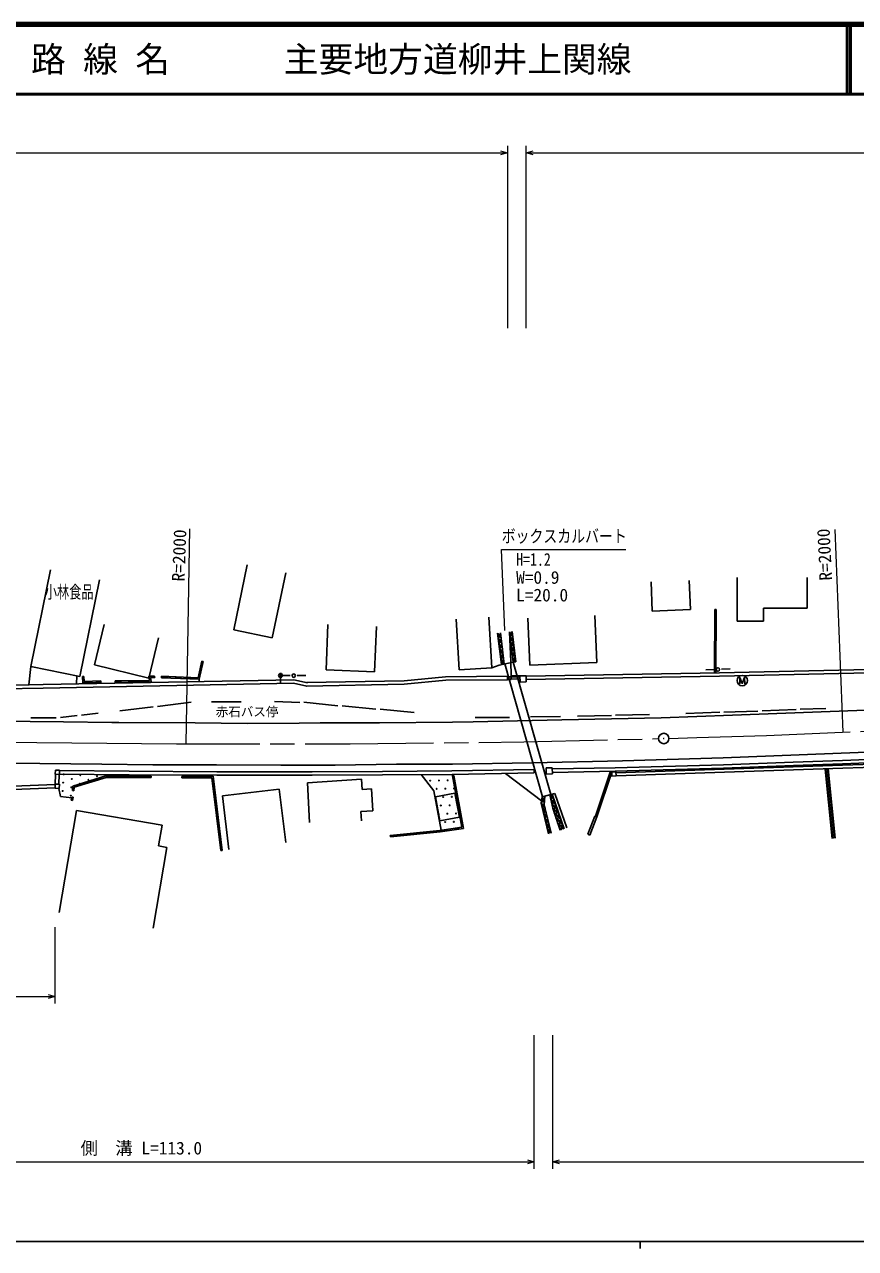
# Model space of a CAD drawing. Units: millimetres, scale not verified. Extents: x 40000 to 680000, y 20000 to 380000.
# Drawn here: x 179432 to 298954, y 204000 to 380000 of the extents above; entities that cross this region are included whole.
import ezdxf
from ezdxf.enums import TextEntityAlignment as Align

# ---------------------------------------------------------------- set-up
doc = ezdxf.new("R2010")
doc.units = ezdxf.units.MM
doc.header["$LTSCALE"] = 1000
doc.linetypes.add('CHAIN', pattern=[18.5, 12, -1.5, 3.5, -1.5])
for name, color, linetype, lineweight in [('M-BGD', 7, 'Continuous', 25), ('M-BMK', 2, 'CHAIN', 13), ('M-BMK-SRVR', 3, 'Continuous', 25), ('M-STR-HTXT', 7, 'Continuous', 13), ('M-TTL', 2, 'Continuous', 140), ('M-TTL-BAND', 7, 'Continuous', 25), ('M-TTL-LINE', 7, 'Continuous', 50)]:
    doc.layers.add(name, color=color, linetype=linetype, lineweight=lineweight)
doc.layers.add('M-TTL-TXT', color=7, linetype='Continuous')
doc.styles.add('ＭＳ ゴシック', font='')
doc.styles.get('ＭＳ ゴシック').set_extended_font_data('MS Gothic')

# ---------------------------------------------------------------- blocks, each defined once
blk = doc.blocks.new('BUHIN117')
at = {"color": 3, "linetype": 'Continuous', "lineweight": 25}
for radius in [746, 22.5]:
    blk.add_circle((0, 0), radius, dxfattribs=at)
blk = doc.blocks.new('BUHIN225')
at = {"color": 7, "linetype": 'Continuous', "lineweight": 25}
blk.add_circle((0, 0), 49.8, dxfattribs=at)
blk = doc.blocks.new('BUHIN382')
at = {"color": 7, "linetype": 'Continuous', "lineweight": 25}
blk.add_circle((0, 0), 249, dxfattribs=at)
blk = doc.blocks.new('BUHIN492')
at = {"color": 7, "linetype": 'Continuous', "lineweight": 13}
blk.add_lwpolyline([(-108, 1035), (0, 0), (-639, 820)], dxfattribs=at)
blk = doc.blocks.new('BUHIN482')
at = {"color": 7, "linetype": 'Continuous', "lineweight": 13}
blk.add_lwpolyline([(108, -1035), (0, 0), (639, -820)], dxfattribs=at)

msp = doc.modelspace()

# ---------------------------------------------------------------- hatches: boundary and pattern name
at = {"layer": 'M-BGD'}
for points in [[(278715, 294878), (278722, 295882), (278922, 295880), (278915, 294877)], [(278703, 292870), (278709, 293874), (278909, 293873), (278903, 292869)], [(278690, 290863), (278696, 291867), (278896, 291866), (278890, 290862)], [(278677, 288856), (278684, 289859), (278884, 289858), (278877, 288854)], [(204804, 286939), (204633, 286201), (204438, 286246), (204609, 286985)], [(205147, 288415), (204975, 287677), (204781, 287723), (204952, 288461)], [(278665, 286848), (278671, 287852), (278871, 287851), (278865, 286847)], [(187811, 285595), (187782, 286251), (187982, 286260), (188011, 285604)], [(188926, 285369), (188173, 285349), (188168, 285549), (188921, 285569)], [(190432, 285408), (189679, 285388), (189673, 285588), (190426, 285608)], [(193417, 285418), (192491, 285402), (192488, 285602), (193414, 285618)], [(195270, 285450), (194344, 285434), (194340, 285634), (195266, 285650)], [(197122, 285481), (196196, 285465), (196193, 285665), (197119, 285681)], [(198159, 286117), (197544, 286100), (197539, 286300), (198153, 286317)], [(200117, 286038), (199146, 286075), (199153, 286274), (200124, 286238)], [(202059, 285964), (201088, 286001), (201095, 286201), (202067, 286164)], [(204002, 285891), (203030, 285927), (203038, 286127), (204009, 286091)], [(187054, 270695), (188217, 271052), (188276, 270860), (187113, 270504)], [(189380, 271408), (190543, 271765), (190602, 271574), (189439, 271217)], [(191821, 271943), (192987, 271936), (192985, 271736), (191819, 271743)], [(194152, 271929), (195318, 271922), (195317, 271722), (194151, 271729)], [(196484, 271915), (197650, 271907), (197649, 271707), (196483, 271715)], [(202086, 271891), (203305, 271894), (203305, 271694), (202086, 271691)], [(204524, 271897), (205743, 271899), (205743, 271699), (204524, 271697)], [(206614, 271387), (206727, 270464), (206528, 270440), (206415, 271363)], [(241158, 270973), (240974, 271974), (241170, 272010), (241355, 271009)], [(186341, 269834), (186397, 270382), (186596, 270361), (186540, 269814)], [(206840, 269542), (206952, 268619), (206754, 268595), (206641, 269517)], [(241527, 268971), (241342, 269972), (241539, 270008), (241723, 269007)], [(186162, 268451), (186254, 268920), (186450, 268882), (186359, 268412)], [(207065, 267696), (207178, 266774), (206980, 266749), (206867, 267672)], [(241895, 266970), (241711, 267970), (241908, 268007), (242092, 267006)], [(207291, 265851), (207404, 264928), (207206, 264904), (207093, 265827)], [(242264, 264968), (242080, 265969), (242276, 266005), (242461, 265004)], [(207517, 264006), (207630, 263083), (207431, 263059), (207319, 263981)], [(237769, 263971), (238724, 264071), (238744, 263872), (237790, 263773)], [(239585, 264176), (240402, 264290), (240429, 264092), (239613, 263977)], [(241218, 264404), (242034, 264519), (242062, 264321), (241246, 264206)], [(232043, 263374), (232997, 263474), (233018, 263275), (232064, 263175)], [(233952, 263573), (234906, 263673), (234927, 263474), (233973, 263374)], [(235861, 263772), (236815, 263872), (236836, 263673), (235881, 263573)], [(207743, 262160), (207856, 261238), (207657, 261213), (207544, 262136)]]:
    msp.add_hatch(color=256, dxfattribs=at).paths.add_polyline_path(points)

# ---------------------------------------------------------------- linework, layer by layer
for p, q in [((183197, 301588), (180348, 287672)), ((211453, 302284), (209527, 292941)), ((215076, 291797), (217002, 301140)), ((187385, 286232), (190234, 300147)), ((269726, 295659), (269555, 299846)), ((275222, 295883), (275050, 300071)), ((281931, 300502), (281932, 294215)), ((292000, 296061), (291999, 300505)), ((275222, 295883), (269726, 295659)), ((278665, 286848), (278722, 295882)), ((278722, 295882), (278922, 295880)), ((278865, 286847), (278922, 295880)), ((285723, 296060), (292000, 296061)), ((285724, 294216), (285723, 296060)), ((241517, 294504), (241951, 287211)), ((246205, 294783), (246639, 287490)), ((252099, 287863), (251823, 294619)), ((261749, 288258), (261472, 295014)), ((281932, 294215), (285724, 294216)), ((190902, 293722), (189491, 287939)), ((209527, 292941), (215076, 291797)), ((222799, 287205), (223044, 293708)), ((230039, 293445), (229794, 286942)), ((248045, 287989), (247479, 292457)), ((248442, 288039), (247876, 292507)), ((249357, 288390), (249166, 292671)), ((249719, 288303), (249166, 292671)), ((250116, 288353), (249563, 292721)), ((198718, 291815), (197307, 286032)), ((180050, 285042), (180348, 287672)), ((180348, 287672), (187385, 286232)), ((189491, 287939), (197307, 286032)), ((204952, 288461), (204398, 286076)), ((205147, 288415), (204556, 285870)), ((205147, 288415), (204952, 288461)), ((222799, 287205), (229794, 286942)), ((241951, 287211), (246639, 287490)), ((247709, 287887), (246639, 287490)), ((249699, 288300), (247709, 287887)), ((253958, 268963), (248521, 288055)), ((249409, 286350), (249357, 288390)), ((250116, 288353), (249699, 288300)), ((255116, 269279), (249699, 288300)), ((261749, 288258), (252099, 287863)), ((278710, 287238), (277411, 287199)), ((313472, 287543), (279396, 286782)), ((313482, 287043), (279405, 286282)), ((279663, 287280), (280908, 287350)), ((218168, 285786), (182108, 285084)), ((218116, 285285), (182118, 284584)), ((186928, 285193), (186948, 286321)), ((187782, 286251), (187982, 286260)), ((187822, 285340), (187782, 286251)), ((190432, 285408), (187822, 285340)), ((187918, 285197), (187919, 285342)), ((188013, 285545), (187982, 286260)), ((190426, 285608), (188013, 285545)), ((190432, 285408), (190426, 285608)), ((197426, 285686), (192488, 285602)), ((192491, 285402), (192488, 285602)), ((197668, 285491), (192491, 285402)), ((198153, 286317), (197306, 286293)), ((197306, 286293), (197426, 285686)), ((198159, 286117), (197548, 286100)), ((197548, 286100), (197668, 285491)), ((198159, 286117), (198153, 286317)), ((199146, 286075), (199153, 286274)), ((204556, 285870), (199146, 286075)), ((204398, 286076), (199153, 286274)), ((204533, 285577), (204551, 285821)), ((216268, 286687), (216249, 285191)), ((217667, 286373), (216413, 286377)), ((220028, 284849), (218116, 285285)), ((220139, 285337), (218168, 285786)), ((218659, 286374), (219913, 286381)), ((234024, 285634), (220003, 285363)), ((234054, 285135), (220013, 284863)), ((240007, 286223), (234024, 285634)), ((240033, 285724), (234054, 285135)), ((248898, 286280), (240007, 286223)), ((248901, 285780), (240033, 285724)), ((248901, 285780), (248898, 286280)), ((250690, 286191), (248899, 286180)), ((250695, 285891), (248901, 285880)), ((249426, 285808), (248901, 285780)), ((249409, 286350), (250688, 286345)), ((249409, 286350), (249426, 285808)), ((250688, 286345), (251588, 286358)), ((250701, 285445), (250688, 286345)), ((250701, 285445), (251601, 285458)), ((251601, 285458), (251588, 286358)), ((279396, 286782), (251589, 286301)), ((279405, 286282), (251596, 285801)), ((278665, 286848), (278865, 286847)), ((182108, 285084), (176126, 284961)), ((182118, 284584), (176135, 284461)), ((197942, 281908), (193129, 281333)), ((203387, 282570), (198571, 281957)), ((210609, 282592), (206316, 282622)), ((219023, 282529), (215380, 282634)), ((224493, 282034), (219623, 282543)), ((229968, 281541), (225103, 282039)), ((281279, 280667), (325417, 282385)), ((290982, 281565), (294690, 281665)), ((128297, 280287), (185042, 279709)), ((183988, 280292), (180326, 280305)), ((186996, 280623), (184600, 280351)), ((190030, 280977), (187617, 280702)), ((235480, 281058), (230568, 281545)), ((243972, 279726), (256737, 280010)), ((249187, 280372), (244246, 280373)), ((252192, 280439), (256507, 280496)), ((256737, 280010), (271025, 280322)), ((258953, 280555), (263844, 280636)), ((264452, 280676), (269314, 280799)), ((271025, 280322), (281279, 280667)), ((274553, 280943), (279427, 281100)), ((280024, 281131), (284919, 281273)), ((285515, 281300), (290414, 281501)), ((185042, 279709), (191990, 279647)), ((191990, 279647), (193000, 279639)), ((193000, 279639), (203996, 279601)), ((203996, 279601), (211476, 279506)), ((211476, 279506), (218950, 279541)), ((218950, 279541), (221982, 279569)), ((221982, 279569), (230514, 279581)), ((230514, 279581), (240977, 279681)), ((240977, 279681), (243972, 279726)), ((266183, 277199), (266179, 277168)), ((279923, 274540), (319912, 276167)), ((297066, 274176), (309036, 274688)), ((126759, 274280), (181649, 273740)), ((181649, 273740), (190577, 273637)), ((190577, 273637), (197879, 273567)), ((197879, 273567), (207033, 273561)), ((207033, 273561), (216316, 273516)), ((216316, 273516), (224101, 273509)), ((224101, 273509), (232922, 273628)), ((232922, 273628), (240990, 273661)), ((252748, 272898), (240917, 272679)), ((240990, 273661), (252471, 273834)), ((252471, 273834), (265450, 274117)), ((252757, 272398), (252748, 272898)), ((254444, 273100), (255344, 273133)), ((254477, 272201), (254444, 273100)), ((255377, 272234), (255344, 273133)), ((255350, 272950), (264393, 273130)), ((264393, 273130), (279948, 273545)), ((264405, 272631), (279965, 273045)), ((297105, 273522), (264500, 272409)), ((297120, 273072), (264515, 271959)), ((265450, 274117), (279923, 274540)), ((279948, 273545), (290001, 273933)), ((279965, 273045), (290019, 273434)), ((290001, 273933), (297066, 274176)), ((290019, 273434), (297096, 273676)), ((294589, 272928), (295575, 262954)), ((294688, 272938), (295674, 262964)), ((294937, 272962), (295923, 262989)), ((295037, 272972), (296023, 262999)), ((297096, 273676), (309057, 274189)), ((309069, 273907), (297105, 273522)), ((309084, 273457), (297120, 273072)), ((183865, 270775), (183913, 272180)), ((183869, 272182), (183889, 272781)), ((184468, 272161), (183869, 272182)), ((184489, 272761), (183889, 272781)), ((184365, 270757), (184413, 272163)), ((184468, 272161), (184489, 272761)), ((194488, 272133), (184470, 272221)), ((194492, 272633), (184487, 272721)), ((186409, 270497), (191140, 271947)), ((186594, 270345), (191169, 271747)), ((191140, 271947), (197650, 271907)), ((191169, 271747), (197649, 271707)), ((207110, 272040), (194488, 272133)), ((207112, 272540), (194492, 272633)), ((197650, 271907), (197649, 271707)), ((202086, 271891), (206551, 271901)), ((202086, 271891), (202086, 271691)), ((202086, 271691), (206374, 271701)), ((206374, 271701), (207657, 261213)), ((206551, 271901), (207856, 261238)), ((206551, 271901), (207856, 261238)), ((220809, 272044), (207110, 272040)), ((220807, 272544), (207112, 272540)), ((220129, 270961), (227902, 271469)), ((230921, 272598), (220807, 272544)), ((230925, 272098), (220809, 272044)), ((227908, 271469), (228003, 270019)), ((240917, 272679), (230921, 272598)), ((240924, 272179), (230925, 272098)), ((236467, 272135), (238297, 269813)), ((252757, 272398), (240924, 272179)), ((240929, 272210), (241057, 271988)), ((240974, 271974), (241170, 272010)), ((242339, 264562), (240974, 271974)), ((242573, 264393), (241170, 272010)), ((253797, 268377), (248625, 272321)), ((254477, 272201), (255377, 272234)), ((255369, 272450), (264405, 272631)), ((263721, 272617), (261571, 266147)), ((263896, 272510), (261757, 266075)), ((263895, 272538), (264495, 272558)), ((263916, 271938), (263895, 272538)), ((263916, 271938), (264515, 271959)), ((264515, 271959), (264495, 272558)), ((183846, 270222), (143716, 268705)), ((183863, 270723), (143759, 269103)), ((183844, 270175), (183865, 270775)), ((183844, 270175), (184444, 270154)), ((183865, 270775), (184464, 270754)), ((184352, 270158), (184594, 268985)), ((184444, 270154), (184464, 270754)), ((186341, 269834), (186409, 270497)), ((186341, 269834), (186540, 269814)), ((186540, 269814), (186594, 270345)), ((216057, 270067), (207899, 269068)), ((216057, 270067), (217001, 262357)), ((220436, 265240), (220129, 270961)), ((228003, 270019), (229334, 270106)), ((229334, 270106), (229542, 266932)), ((238297, 269813), (239355, 264146)), ((238533, 268926), (241338, 269462)), ((241338, 269462), (241993, 266029)), ((253885, 268943), (255714, 269442)), ((257050, 264354), (255327, 269336)), ((257428, 264485), (255714, 269442)), ((184594, 268985), (186229, 268791)), ((186162, 268451), (186254, 268920)), ((186162, 268451), (186359, 268412)), ((186254, 268920), (186450, 268882)), ((186359, 268412), (186450, 268882)), ((207899, 269068), (208843, 261359)), ((239188, 265494), (238533, 268926)), ((253885, 268943), (253746, 268050)), ((253746, 268050), (254812, 263628)), ((254193, 267780), (254249, 269042)), ((255172, 263715), (254193, 267780)), ((255404, 267297), (254971, 269239)), ((186904, 266978), (184425, 252335)), ((186904, 266978), (199212, 264894)), ((229542, 266932), (227823, 266820)), ((227823, 266820), (227909, 265497)), ((241993, 266029), (239188, 265494)), ((256466, 264153), (255404, 267297)), ((261477, 266183), (260466, 263557)), ((261757, 266075), (260746, 263449)), ((261477, 266183), (261757, 266075)), ((199212, 264894), (198702, 261883)), ((232043, 263374), (239179, 264119)), ((239179, 264119), (242339, 264562)), ((239203, 263920), (242573, 264393)), ((232043, 263374), (232064, 263175)), ((232064, 263175), (239203, 263920)), ((260466, 263557), (260746, 263449)), ((199907, 261679), (197938, 250047)), ((198702, 261883), (199907, 261679)), ((207856, 261238), (207657, 261213))]:
    msp.add_line(p, q, dxfattribs=at)
msp.add_lwpolyline([(282313, 285199), (282305, 286114), (282665, 285243), (283006, 286119), (283014, 285204)], dxfattribs=at)
for centre, radius in [((216264, 286398), 289), ((282661, 285659), 746)]:
    msp.add_circle(centre, radius, dxfattribs=at)
for centre, radius, start, end in [((247276, 292053), 452, 311.11472, 63.33176), ((247428, 292450), 452, 311.11472, 7.22324), ((249599, 292726), 437, 187.22327, 244.41043), ((249691, 291998), 437, 130.03604, 187.22327), ((249843, 292387), 437, 130.03604, 244.41043), ((247371, 291308), 452, 311.11472, 63.33176), ((247465, 290564), 452, 311.11472, 63.33176), ((247522, 291706), 452, 7.22324, 63.33176), ((247522, 291706), 452, 311.11472, 7.22324), ((247616, 290961), 452, 7.22324, 63.33176), ((247616, 290961), 452, 311.11472, 7.22324), ((247711, 290217), 452, 7.22324, 63.33176), ((249691, 291998), 437, 187.22327, 244.41043), ((249783, 291270), 437, 130.03604, 187.22327), ((249783, 291270), 437, 187.22327, 244.41043), ((249876, 290542), 437, 130.03604, 187.22321), ((249876, 290542), 437, 187.22327, 244.41043), ((249936, 291659), 437, 130.03604, 244.41043), ((250028, 290931), 437, 130.03604, 244.41043), ((250120, 290203), 437, 130.03604, 244.41043), ((247559, 289819), 452, 311.11472, 63.33176), ((247654, 289075), 452, 311.11472, 63.33176), ((247748, 288330), 452, 311.11472, 63.33176), ((247711, 290217), 452, 311.11472, 7.22324), ((247805, 289472), 452, 7.22324, 63.33176), ((247805, 289472), 452, 311.11472, 7.22324), ((247899, 288727), 452, 7.22324, 63.33176), ((247899, 288727), 452, 311.11472, 7.22324), ((249968, 289814), 437, 130.03604, 187.22321), ((249968, 289814), 437, 187.22327, 244.41043), ((250060, 289086), 437, 130.03604, 187.22321), ((250060, 289086), 437, 187.22327, 244.41043), ((250153, 288358), 437, 130.03604, 187.22321), ((250212, 289475), 437, 130.03604, 244.41043), ((250305, 288747), 437, 130.03604, 244.41043), ((247994, 287983), 452, 7.22324, 63.33176), ((255692, 269064), 455, 143.2207, 254.92386), ((253423, 268558), 602, 302.52429, 39.84471), ((253549, 267613), 480, 321.41705, 52.05555), ((253640, 268024), 480, 321.41705, 338.08138), ((253818, 267288), 480, 13.54634, 65.67562), ((253555, 268080), 602, 335.86858, 39.84471), ((253694, 268973), 602, 302.52429, 333.82804), ((255380, 269355), 455, 213.58635, 254.92386), ((255626, 268643), 455, 143.2207, 254.92386), ((255561, 268222), 455, 231.44464, 254.92386), ((255807, 267510), 455, 143.2207, 177.56055), ((255872, 267931), 455, 143.2207, 254.92386), ((255938, 268352), 455, 143.2207, 254.92386), ((256184, 267640), 455, 143.2207, 254.92386), ((253726, 266876), 480, 321.41705, 65.67562), ((253904, 266139), 480, 321.41705, 65.67562), ((253818, 267288), 480, 321.41705, 13.54633), ((253995, 266551), 480, 13.54633, 65.67562), ((254081, 265402), 480, 321.41705, 65.67562), ((253995, 266551), 480, 321.41705, 13.54633), ((254173, 265814), 480, 13.54633, 65.67562), ((254173, 265814), 480, 321.41705, 13.54633), ((255807, 267510), 455, 207.59061, 254.92386), ((256053, 266798), 455, 143.2207, 254.92386), ((256118, 267219), 455, 143.2207, 254.92386), ((256299, 266087), 455, 143.2207, 254.92386), ((256364, 266508), 455, 143.2207, 254.92386), ((256430, 266929), 455, 143.2207, 254.92386), ((256610, 265796), 455, 143.2207, 254.92386), ((256676, 266217), 455, 143.2207, 254.92386), ((256922, 265505), 455, 143.2207, 254.92386), ((254259, 264665), 480, 321.41705, 65.67562), ((254350, 265077), 480, 13.54633, 65.67562), ((254436, 263928), 480, 321.41705, 65.67562), ((254350, 265077), 480, 321.41705, 13.54633), ((254528, 264340), 480, 13.54633, 65.67562), ((254528, 264340), 480, 321.41705, 13.54633), ((254705, 263603), 480, 13.54633, 65.67562), ((256545, 265375), 455, 143.2207, 254.92386), ((256791, 264663), 455, 143.2207, 254.92386), ((256857, 265084), 455, 143.2207, 254.92386), ((257103, 264373), 455, 143.2207, 199.07227), ((257168, 264794), 455, 143.2207, 254.92386)]:
    msp.add_arc(centre, radius, start, end, dxfattribs=at)
at = {"layer": 'M-BMK'}
for p, q in [((286171, 277774), (360841, 280863)), ((176234, 276808), (181232, 276756)), ((181232, 276756), (186224, 276734)), ((186224, 276734), (191262, 276656)), ((191262, 276656), (196275, 276627)), ((196275, 276627), (201288, 276572)), ((201288, 276572), (226272, 276582)), ((226272, 276582), (251264, 276852)), ((251264, 276852), (270624, 277316)), ((272123, 277356), (276136, 277475)), ((276136, 277475), (281151, 277631)), ((281151, 277631), (286171, 277774))]:
    msp.add_line(p, q, dxfattribs=at)
at = {"layer": 'M-STR-HTXT'}
for p, q in [((74034, 361531), (248898, 361531)), ((248898, 362531), (248898, 336327)), ((251588, 336327), (251588, 362531)), ((251588, 361531), (383790, 361531)), ((202708, 276573), (203203, 307485)), ((297157, 278229), (296005, 307368)), ((248514, 292840), (248048, 304499)), ((248048, 304499), (265937, 304499)), ((183844, 239222), (183844, 250202)), ((123099, 240222), (183844, 240222)), ((252757, 215469), (252757, 234668)), ((255369, 234668), (255369, 215469)), ((139616, 216469), (252757, 216469)), ((255369, 216469), (382831, 216469))]:
    msp.add_line(p, q, dxfattribs=at)
at = {"layer": 'M-TTL'}
msp.add_line((680000, 380000), (40000, 380000), dxfattribs=at)
at = {"layer": 'M-TTL-BAND'}
for p, q in [((40000, 205000), (579000, 205000)), ((268000, 205000), (268000, 204000))]:
    msp.add_line(p, q, dxfattribs=at)
at = {"layer": 'M-TTL-LINE'}
for p, q in [((297750, 380000), (297750, 370000)), ((298250, 380000), (298250, 370000)), ((40000, 370000), (680000, 370000))]:
    msp.add_line(p, q, dxfattribs=at)

# ---------------------------------------------------------------- block references
at = {"layer": 'M-BGD', "rotation": 68}
for name, p in [('BUHIN382', (279161, 287251)), ('BUHIN382', (218163, 286371)), ('BUHIN225', (185001, 270988)), ('BUHIN225', (185069, 272186)), ('BUHIN225', (186233, 271519)), ('BUHIN225', (187465, 272049)), ('BUHIN225', (188629, 271382)), ('BUHIN225', (189861, 271912)), ('BUHIN225', (237788, 271267)), ('BUHIN225', (239038, 271297)), ('BUHIN225', (240287, 271327)), ('BUHIN225', (184932, 269790)), ('BUHIN225', (186164, 270321)), ('BUHIN225', (187397, 270851)), ('BUHIN225', (238717, 270089)), ('BUHIN225', (239966, 270119)), ('BUHIN225', (241216, 270149)), ('BUHIN225', (186096, 269123)), ('BUHIN225', (239324, 267703)), ('BUHIN225', (239645, 268911)), ('BUHIN225', (240574, 267733)), ('BUHIN225', (240895, 268941)), ('BUHIN225', (239003, 266495)), ('BUHIN225', (240253, 266525)), ('BUHIN225', (241503, 266555)), ('BUHIN225', (239932, 265317)), ('BUHIN225', (241182, 265347))]:
    msp.add_blockref(name, p, dxfattribs=at)
at = {"layer": 'M-BMK-SRVR', "rotation": 68}
msp.add_blockref('BUHIN117', (271373, 277334), dxfattribs=at)
at = {"layer": 'M-STR-HTXT', "rotation": 68}
for name, p in [('BUHIN492', (248898, 361531)), ('BUHIN482', (251588, 361531)), ('BUHIN492', (183844, 240222)), ('BUHIN492', (252757, 216469)), ('BUHIN482', (255369, 216469))]:
    msp.add_blockref(name, p, dxfattribs=at)

# ---------------------------------------------------------------- texts
at = {"layer": 'M-BGD', "style": 'ＭＳ ゴシック', "width": 0.7}
msp.add_text('小林食品', height=1833, dxfattribs=at).set_placement((182363, 296938), align=Align.BOTTOM_LEFT)
at = {"layer": 'M-BGD', "style": 'ＭＳ ゴシック'}
msp.add_text('赤石バス停', height=1320, dxfattribs=at).set_placement((206945, 280131), align=Align.BOTTOM_LEFT)
at = {"layer": 'M-STR-HTXT', "style": 'ＭＳ ゴシック'}
for rotation, p in [(87.913, (203001, 299865)), (92.829, (296145, 300115))]:
    msp.add_text('R=2000', height=1833, rotation=rotation, dxfattribs=at).set_placement(p, align=Align.BOTTOM_LEFT)
at = {"layer": 'M-STR-HTXT', "style": 'ＭＳ ゴシック', "width": 0.8}
for s, p in [('ボックスカルバート', (248059, 304965)), ('H=1.2', (250138, 301620))]:
    msp.add_text(s, height=1833, dxfattribs=at).set_placement(p, align=Align.BOTTOM_LEFT)
at = {"layer": 'M-STR-HTXT', "style": 'ＭＳ ゴシック'}
for s, p in [('W=0.9', (250138, 299029)), ('L=20.0', (250138, 296493)), ('側\u3000溝 L=113.0', (187499, 216969))]:
    msp.add_text(s, height=1833, dxfattribs=at).set_placement(p, align=Align.BOTTOM_LEFT)
at = {"layer": 'M-TTL-TXT', "style": 'ＭＳ ゴシック'}
for s, p in [('路 線 名', (180380, 375000)), ('主要地方道柳井上関線', (216734, 375000))]:
    msp.add_text(s, height=3666, dxfattribs=at).set_placement(p, align=Align.MIDDLE_LEFT)

doc.saveas('drawing.dxf')
